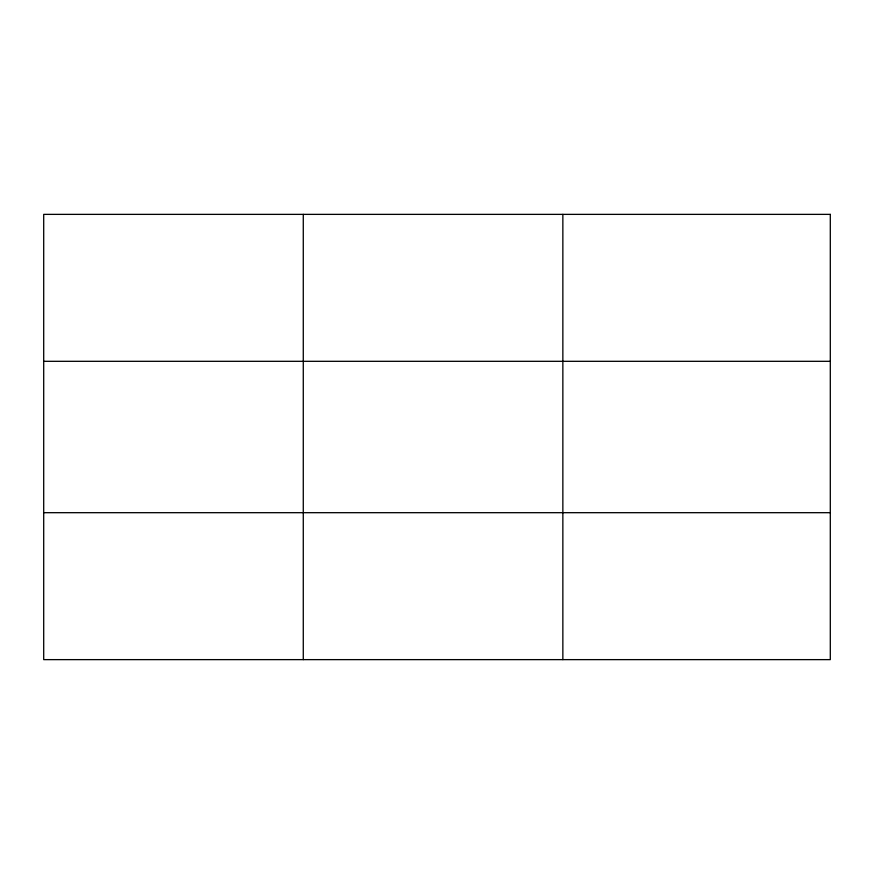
<?xml version="1.0" encoding="UTF-8"?>
<svg xmlns="http://www.w3.org/2000/svg" width="874" height="874" viewBox="0 0 874 874"><rect width="100%" height="100%" fill="white"/><g stroke="black" fill="none" stroke-linecap="round" stroke-linejoin="round"><path stroke-width="1.31" d="M303.278 659.63L303.278 214.37M562.856 659.63L562.856 214.37M43.7 361.312L830.3 361.312M43.7 512.688L830.3 512.688M830.3 214.37L830.3 659.63L43.7 659.63L43.7 214.37L830.3 214.37"/></g></svg>
